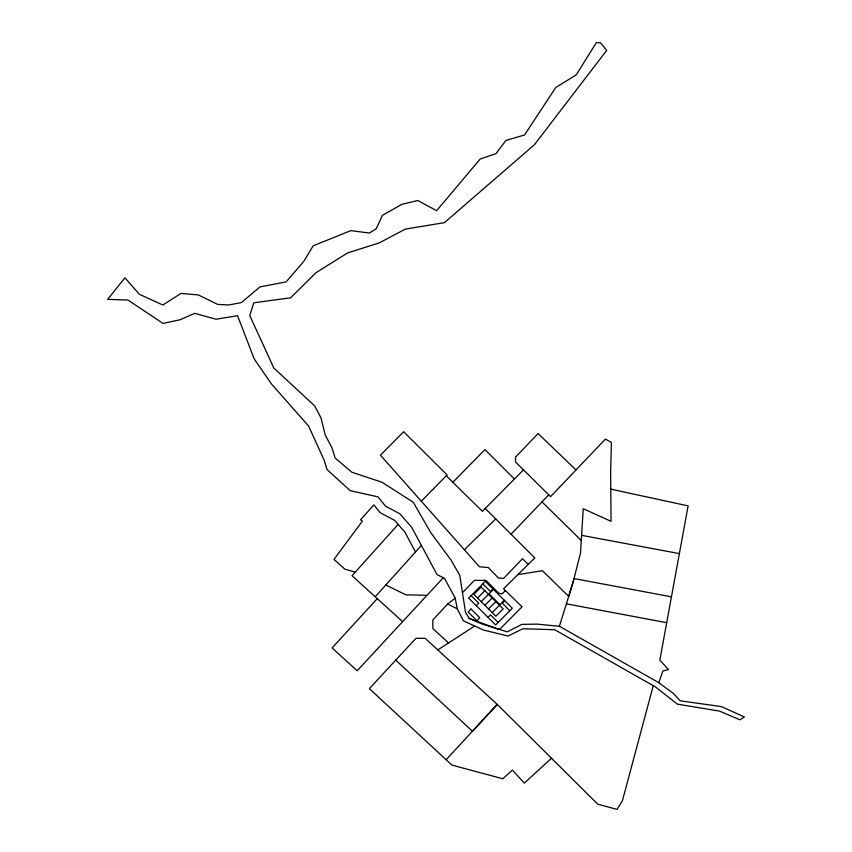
<?xml version="1.0" encoding="UTF-8"?>
<svg xmlns="http://www.w3.org/2000/svg" width="852" height="852" viewBox="0 0 852 852"><rect width="100%" height="100%" fill="white"/><g stroke="black" fill="none" stroke-linecap="round" stroke-linejoin="round"><path stroke-width="1.28" d="M653.26 685.679L622.397 800.773L617.104 809.4L597.816 804.224L497.259 704.423L425.127 638.297L415.914 638.318L369.374 688.65L451.911 765.096L502.882 778.771L512.393 770.059L524.331 783.116L551.5 758.259M559.413 626.263L537.197 624.143L521.914 624.356L507.228 631.854L481.934 623.983L469.101 618.371L465.48 612.173L459.771 575.366L451.177 560.275L430.761 532.628L413.241 502.233L382.026 482.243L351.929 472.285L335.187 458.12L332.035 448.024L325.198 434.903L320.959 417.789L314.665 405.882L273.79 368L249.764 315.56L253.768 302.811L290.628 297.795L316.113 272.619L347.541 252.959L379.108 242.948L405.382 229.113L444.456 222.638L534.406 144.733L606.677 50.406L600.522 42.813L596.357 42.6L576.218 74.901L555.77 87.5L524.512 134.999L505.886 140.463L495.981 153.679L480.198 158.983L436.65 210.678L417.757 200.508L401.846 204.32L382.41 215.386L376.19 228.826L369.342 233.022L350.832 230.626L313.153 245.823L303.951 261.127L286.165 281.863L259.935 286.922L241.404 302.588L228.815 304.963L217.654 304.388L198.346 294.952L180.997 293.418L162.817 305.005L139.291 294.238L124.935 277.773L107.608 299.372L127.938 300.053L162.988 323.409L180.06 319.766L194.671 313.366L216.088 319.223L237.559 315.709L254.173 358.852L271.543 384.082L308.648 426.096L324.101 460.101L327.115 469.612L350.183 490.667L378.032 496.876L385.519 506.152L399.865 513.777L411.718 527.356L437.055 574.631L444.435 578.263L455.181 597.987L457.322 608.882L463.382 620.842L483.542 630.054L508.08 636.061L522.958 628.723L554.748 629.734L655.433 686.914L677.404 704.146L719.567 711.122L739.887 719.791L744.392 717.011L721.442 706.574L680.216 700.834L673.229 693.294L658.788 682.676L559.413 626.263L573.066 582.342L580.489 553.065L583.237 508.708L611.054 521.328L610.639 472.285L611.406 442.444L605.399 439.11L550.573 496.641L515.556 462.018L515.535 457.173L538.102 433.54L576.016 469.953M658.788 682.676L662.877 671.014L668.458 669.555L659.853 660.076L688.118 505.896L610.831 489.144M398.161 524.406L352.036 575.718L402.389 621.428M375.221 596.773L421.399 545.418M377.276 598.636L332.088 647.957L357.19 670.748L443.306 577.709M455.224 598.221L447.673 603.972L432.827 620.032L432.848 628.542L448.567 642.951M446.107 759.739L497.259 704.423L472.455 731.25L395.754 660.108M511.062 534.225L548.709 494.884M462.455 592.715L474.362 580.382L485.917 580.308L498.889 593.407L502.094 593.865L505.406 590.596M421.293 501.221L447.13 474.947L403.646 431.73L380.418 455.16L479.484 566.782L488.334 567.549L498.484 578.082L503.638 578.391L522.457 558.774L528.283 564.322M523.469 469.878L482.402 511.338L452.838 482.275L484.958 449.6L514.395 479.037M477.546 598.029L484.831 590.692M476.289 605.708L478.781 603.195L471.124 595.591M492.935 588.956L490.443 591.469L482.786 583.854M481.22 601.672L488.505 594.334M493.393 589.414L489.027 593.812L500.017 604.739L504.395 600.341M484.884 605.314L492.168 597.976M488.547 608.956L495.832 601.618M492.211 612.599L499.496 605.261M488.015 617.37L490.518 614.856L498.175 622.461M504.661 600.617L502.169 603.12L509.826 610.735M464.383 549.764L495.672 518.868M437.811 649.916L474.702 626.018M517.888 574.61L542.426 570.712L568.699 596.4L574.024 578.561L671.451 596.826M426.309 595.324L405.776 594.803L385.828 584.973M581.586 535.344L679.374 553.598M566.388 603.834L666.711 622.695M355.263 572.118L344.719 569.072L334.016 559.37L362.366 521.126L360.513 519.784L373.89 504.906L380.152 512.67L394.636 520.359L404.87 532.085L415.52 551.958M469.101 618.371L499.421 629.585L522.074 606.794L503.553 588.796L534.779 557.89L485.246 508.463M447.673 603.972L457.322 608.882M542.01 501.881L581.266 540.456M446.278 475.81L452.838 482.275M485.278 581.352L468.632 598.104L495.672 624.974L512.318 608.221L485.278 581.352M481.167 587.049L473.882 594.387L495.885 616.241L503.17 608.914L481.167 587.049M471.007 609.01L468.089 611.949L476.886 620.693L479.804 617.753L471.007 609.01"/></g></svg>
